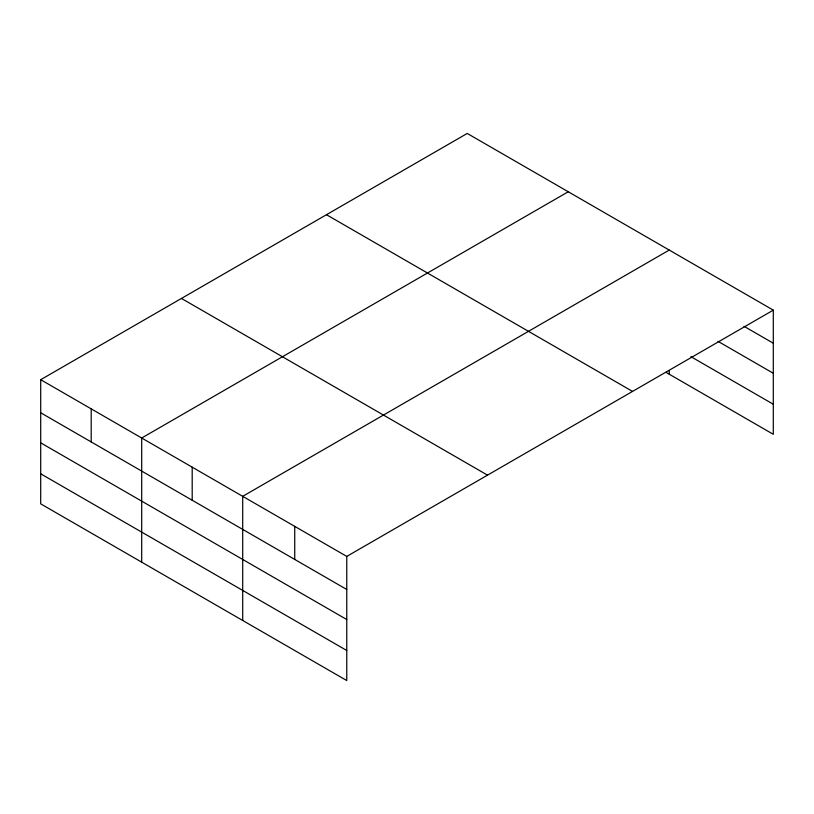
<?xml version="1.0" encoding="UTF-8"?>
<svg xmlns="http://www.w3.org/2000/svg" width="814" height="814" viewBox="0 0 814 814"><rect width="100%" height="100%" fill="white"/><g stroke="black" fill="none" stroke-linecap="round" stroke-linejoin="round"><path stroke-width="1.22" d="M773.3 310.144L467.236 133.445L40.7 379.7L40.7 503.856L346.764 680.555L346.764 556.41L773.3 310.144L773.3 434.3L665.944 372.313M568.243 191.758L141.697 438.013L141.697 562.169M669.24 250.071L242.704 496.326L242.704 620.482M744.037 326.322L773.3 343.213M718.019 341.351L773.3 373.27M690.923 356.674L773.3 404.243M326.485 214.713L632.539 391.412M181.461 298.443L487.515 475.142M40.7 379.7L346.764 556.41M40.7 412.779L346.764 589.478M40.7 442.836L346.764 619.535M40.7 473.799L346.764 650.498M669.24 370.462L669.24 374.216M294.729 526.373L294.729 559.442M192.196 467.175L192.196 500.244M91.199 408.862L91.199 441.931"/></g></svg>
